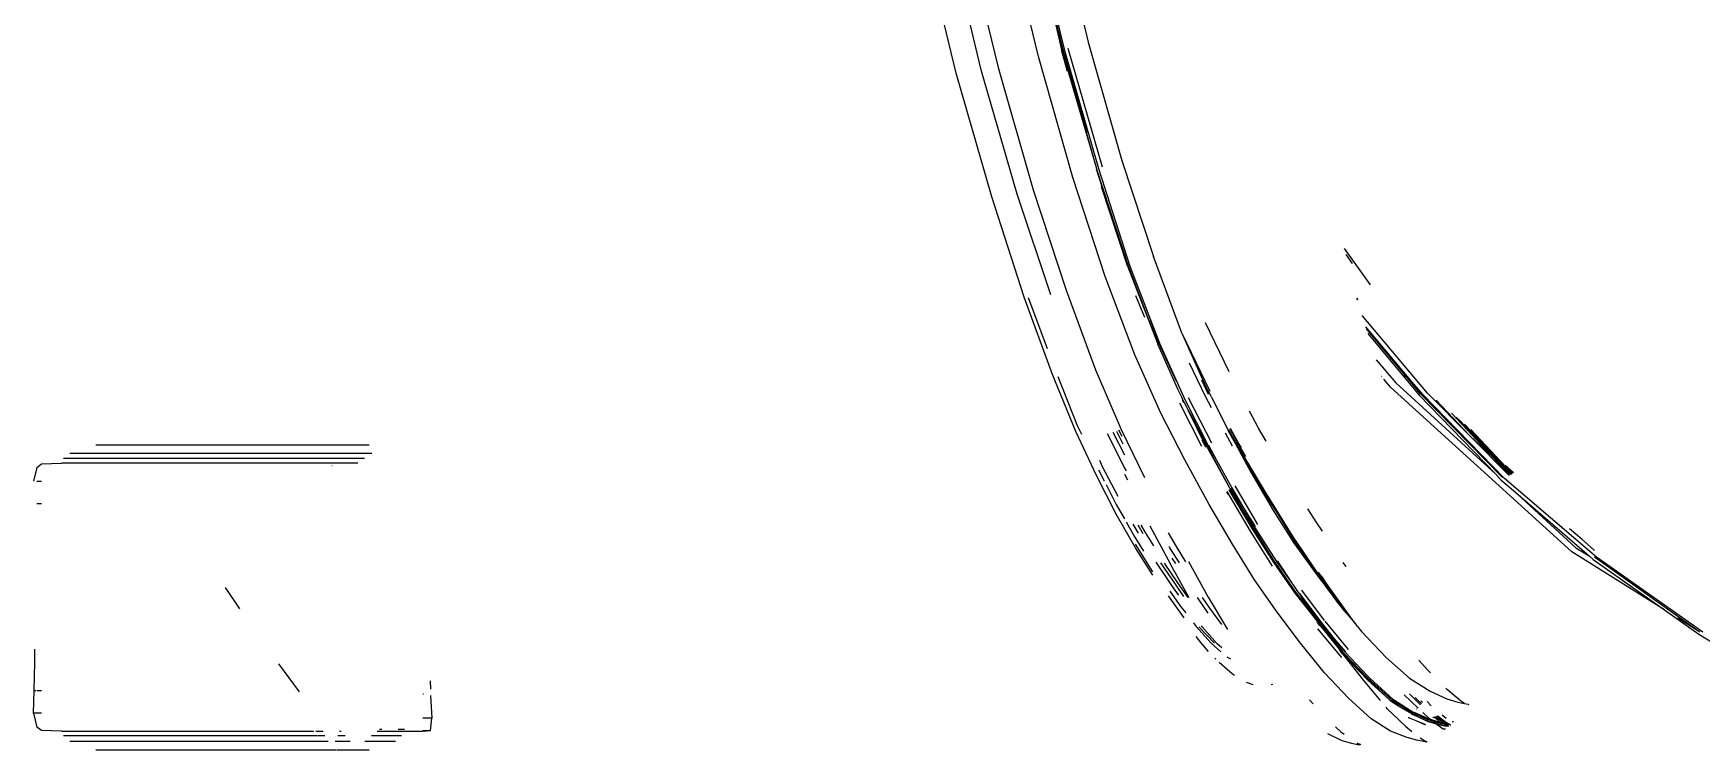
# Model space of a CAD drawing. Header units: millimetres. Extents: x -41292 to 298682, y -22072 to 33155.
# Drawn here: x 27523.4 to 27766.2, y 4242.3 to 4346.6 of the extents above; entities that cross this region are included whole.
import ezdxf

# ---------------------------------------------------------------- set-up
doc = ezdxf.new("R2010")
doc.units = ezdxf.units.MM

# ---------------------------------------------------------------- blocks, each defined once
blk = doc.blocks.new('AHSISHEUD')
for p, q in [((28299.56, 22013.29), (28304.26, 21993.39)), ((28288.76, 21989.19), (28283.76, 22009.99)), ((28286.16, 22010.39), (28291.16, 21989.69)), ((28297.06, 21991.29), (28292.16, 22011.59)), ((28297.36, 22006.38), (28300.76, 21992.39)), ((28300.46, 21992.29), (28298.55, 22000.53)), ((28285.06, 21988.89), (28282.6, 21999.14)), ((28298.86, 21999.48), (28300.56, 21992.29)), ((28300.76, 21992.39), (28304.18, 21980.26)), ((28300.76, 21992.39), (28305.76, 21974.99)), ((28306.36, 21975.19), (28301.36, 21992.49)), ((28304.26, 21993.39), (28309.16, 21976.19)), ((28302.06, 21973.69), (28297.06, 21991.29)), ((28301.27, 21989.14), (28300.38, 21992.26)), ((28300.46, 21992.29), (28305.46, 21974.99)), ((28300.56, 21992.29), (28305.46, 21974.99)), ((28290.26, 21970.89), (28285.06, 21988.89)), ((28293.96, 21971.29), (28288.76, 21989.19)), ((28291.16, 21989.69), (28296.26, 21971.89)), ((28309.16, 21976.19), (28313.76, 21962.19)), ((28306.76, 21959.29), (28302.06, 21973.69)), ((28305.46, 21974.99), (28305.46, 21974.89)), ((28310.06, 21960.69), (28305.46, 21974.89)), ((28305.46, 21974.89), (28310.16, 21960.69)), ((28305.76, 21974.99), (28310.36, 21960.79)), ((28294.96, 21956.29), (28290.26, 21970.89)), ((28298.86, 21956.59), (28293.96, 21971.29)), ((28296.26, 21971.89), (28301.06, 21957.29)), ((28310.06, 21960.69), (28306.21, 21972.35)), ((28341.54, 21963.38), (28345.3, 21958.08)), ((28310.36, 21960.79), (28314.66, 21949.59)), ((28317.86, 21951.19), (28313.76, 21962.19)), ((28341.78, 21962.49), (28342.68, 21961.18)), ((28311.06, 21947.89), (28306.76, 21959.29)), ((28310.06, 21960.69), (28314.36, 21949.59)), ((28310.16, 21960.69), (28314.36, 21949.59)), ((28299.06, 21944.99), (28294.96, 21956.29)), ((28298.33, 21948.76), (28295.59, 21956.19)), ((28301.06, 21957.29), (28305.36, 21945.69)), ((28311.14, 21956.53), (28312.49, 21953.37)), ((28343.57, 21955.88), (28343.37, 21956.12)), ((28343.49, 21955.84), (28343.43, 21955.91)), ((28353.66, 21942.29), (28344.15, 21953.62)), ((28313.33, 21952.88), (28314.56, 21949.59)), ((28317.96, 21950.99), (28317.86, 21951.19)), ((28324.79, 21945.38), (28321.35, 21952.51)), ((28351.73, 21943.55), (28344.67, 21951.97)), ((28350.89, 21944.32), (28344.76, 21951.68)), ((28314.36, 21949.59), (28314.36, 21949.49)), ((28314.36, 21949.49), (28317.29, 21942.94)), ((28314.56, 21949.59), (28317.03, 21944.13)), ((28314.66, 21949.59), (28318.36, 21941.39)), ((28322.05, 21942.52), (28317.96, 21950.99)), ((28321.46, 21943.19), (28317.96, 21950.99)), ((28344.98, 21950.97), (28352.46, 21941.99)), ((28314.86, 21939.39), (28311.06, 21947.89)), ((28321.36, 21941.79), (28319.04, 21946.66)), ((28346.18, 21947.14), (28349.07, 21943.79)), ((28302.46, 21936.69), (28299.06, 21944.99)), ((28299.85, 21944.72), (28302.66, 21937.59)), ((28305.36, 21945.69), (28309.06, 21936.99)), ((28320.75, 21944.21), (28321.73, 21942.17)), ((28321.07, 21943.76), (28321.61, 21942.63)), ((28346.97, 21944.7), (28346.94, 21944.73)), ((28348.27, 21943.19), (28347.29, 21944.32)), ((28349.07, 21943.79), (28363.59, 21930.49)), ((28350.27, 21944.89), (28350.89, 21944.32)), ((28352.66, 21942.19), (28350.89, 21944.32)), ((28317.29, 21942.94), (28317.86, 21941.74)), ((28317.86, 21941.74), (28318.06, 21941.29)), ((28318.36, 21941.39), (28321.76, 21934.69)), ((28322.26, 21934.99), (28318.86, 21941.59)), ((28321.55, 21942.88), (28321.27, 21943.48)), ((28322.24, 21940.18), (28321.36, 21941.79)), ((28321.96, 21942.19), (28321.46, 21943.19)), ((28322.21, 21941.74), (28321.96, 21942.19)), ((28322.21, 21941.74), (28324.65, 21936.85)), ((28374.67, 21919.19), (28348.27, 21943.19)), ((28351.73, 21943.55), (28351.79, 21943.49)), ((28352.96, 21942.09), (28351.79, 21943.49)), ((28352.46, 21941.99), (28363.59, 21930.49)), ((28364.56, 21929.99), (28352.66, 21942.19)), ((28364.86, 21929.89), (28352.96, 21942.09)), ((28359.77, 21936.13), (28353.66, 21942.29)), ((28318.36, 21932.59), (28314.86, 21939.39)), ((28317.56, 21940.89), (28320.76, 21934.6)), ((28318.06, 21941.19), (28318.06, 21941.29)), ((28318.06, 21941.29), (28318.25, 21940.94)), ((28318.25, 21940.94), (28318.06, 21941.19)), ((28318.25, 21940.94), (28318.56, 21940.29)), ((28318.56, 21940.29), (28318.82, 21939.83)), ((28318.82, 21939.83), (28319.51, 21938.58)), ((28321.46, 21934.49), (28318.82, 21939.83)), ((28329.06, 21937.19), (28327.76, 21939.67)), ((28359.77, 21936.13), (28354.9, 21941.25)), ((28357.16, 21939.36), (28363.11, 21933.04)), ((28305.46, 21930.29), (28302.46, 21936.69)), ((28302.66, 21937.59), (28303.28, 21936.3)), ((28307.86, 21936.63), (28309.54, 21933.31)), ((28308.38, 21936.78), (28309.34, 21934.9)), ((28309.2, 21935.97), (28308.73, 21936.89)), ((28309.06, 21936.99), (28312.46, 21929.99)), ((28319.51, 21938.58), (28321.56, 21934.69)), ((28319.51, 21938.58), (28321.46, 21934.69)), ((28325.26, 21934.59), (28324.25, 21936.47)), ((28324.65, 21936.85), (28324.66, 21936.79)), ((28324.66, 21936.79), (28325.66, 21934.99)), ((28324.71, 21936.9), (28325.76, 21934.99)), ((28325.76, 21935.09), (28324.75, 21936.94)), ((28325.96, 21935.19), (28324.95, 21937.1)), ((28326.06, 21935.19), (28325, 21937.14)), ((28330.19, 21935.31), (28329.06, 21937.19)), ((28357.82, 21938.8), (28364.6, 21931.67)), ((28364.86, 21931.49), (28358.28, 21938.41)), ((28364.96, 21931.49), (28359.04, 21937.78)), ((28364.96, 21931.59), (28359.04, 21937.78)), ((28365.06, 21931.59), (28359.98, 21936.98)), ((28159.84, 21934.78), (28199.64, 21934.78)), ((28309.56, 21931.49), (28307.08, 21936.39)), ((28321.36, 21934.49), (28320.87, 21935.47)), ((28321.39, 21934.44), (28321.36, 21934.49)), ((28321.46, 21934.69), (28324.86, 21928.49)), ((28321.56, 21934.69), (28324.86, 21928.49)), ((28321.76, 21934.69), (28322.93, 21932.56)), ((28321.8, 21934.72), (28322.93, 21932.56)), ((28325.66, 21934.99), (28328.39, 21930.42)), ((28325.66, 21934.99), (28327.96, 21930.79)), ((28329.96, 21927.89), (28325.76, 21935.09)), ((28330.06, 21927.89), (28325.76, 21935.09)), ((28325.76, 21934.99), (28328.39, 21930.42)), ((28327.22, 21933.09), (28325.96, 21935.19)), ((28326.58, 21934.31), (28326.06, 21935.19)), ((28359.87, 21936.04), (28359.77, 21936.13)), ((28359.87, 21936.04), (28363.11, 21933.04)), ((28365.56, 21930.29), (28359.87, 21936.04)), ((28151.24, 21931.48), (28151.94, 21931.98)), ((28151.94, 21931.98), (28154.84, 21932.08)), ((28197.96, 21932.08), (28154.84, 21932.08)), ((28198.92, 21932.78), (28155.14, 21932.78)), ((28156.04, 21933.58), (28200.02, 21933.58)), ((28194.2, 21931.78), (28194.23, 21931.78)), ((28306.36, 21931.59), (28305.95, 21932.49)), ((28321.86, 21926.09), (28318.36, 21932.59)), ((28322.93, 21932.56), (28324.92, 21928.95)), ((28363.11, 21933.04), (28364.76, 21931.29)), ((28363.11, 21933.04), (28364.6, 21931.67)), ((28364.6, 21931.67), (28364.86, 21931.39)), ((28364.96, 21931.79), (28366.18, 21930.72)), ((28151.24, 21931.48), (28150.74, 21929.48)), ((28151.24, 21929.48), (28151.94, 21929.48)), ((28308.36, 21924.69), (28305.46, 21930.29)), ((28305.76, 21931.12), (28306.58, 21929.54)), ((28308.62, 21927.24), (28306.36, 21931.59)), ((28309.84, 21930.99), (28309.56, 21931.49)), ((28309.56, 21930.49), (28310.02, 21929.67)), ((28327.96, 21930.79), (28331.16, 21925.29)), ((28328.39, 21930.42), (28329.96, 21927.79)), ((28328.39, 21930.42), (28329.96, 21927.69)), ((28363.59, 21930.49), (28364.36, 21929.69)), ((28364.36, 21929.69), (28366.18, 21928.12)), ((28364.76, 21931.29), (28365.76, 21930.43)), ((28365.94, 21930.55), (28364.86, 21931.49)), ((28364.86, 21931.39), (28365.87, 21930.5)), ((28378.26, 21918.39), (28364.86, 21929.89)), ((28366.06, 21930.63), (28364.96, 21931.59)), ((28365.99, 21930.59), (28364.96, 21931.49)), ((28366.11, 21930.67), (28365.06, 21931.59)), ((28306.87, 21928.98), (28308.36, 21926.09)), ((28324.39, 21927.94), (28324.6, 21927.6)), ((28324.46, 21927.99), (28327.86, 21922.19)), ((28328.16, 21922.59), (28324.8, 21928.24)), ((28324.86, 21928.49), (28324.96, 21928.39)), ((28328.16, 21922.59), (28324.86, 21928.29)), ((28324.92, 21928.95), (28325.16, 21928.49)), ((28324.96, 21928.39), (28328.26, 21922.79)), ((28324.96, 21928.39), (28328.16, 21922.79)), ((28325.09, 21928.45), (28326.86, 21925.59)), ((28325.16, 21928.49), (28326.86, 21925.59)), ((28328.96, 21923.19), (28325.66, 21928.79)), ((28334.36, 21920.99), (28329.96, 21927.89)), ((28329.96, 21927.79), (28331.64, 21925.07)), ((28329.96, 21927.69), (28331.64, 21925.07)), ((28334.36, 21920.99), (28330.06, 21927.89)), ((28366.18, 21928.12), (28375.27, 21919.79)), ((28366.18, 21928.12), (28377.19, 21918.59)), ((28151.94, 21926.18), (28151.24, 21926.18)), ((28308.36, 21926.09), (28309.55, 21924)), ((28311.16, 21919.79), (28308.36, 21924.69)), ((28325.26, 21920.29), (28321.86, 21926.09)), ((28326.86, 21925.59), (28328.58, 21922.89)), ((28326.86, 21925.59), (28327.22, 21924.95)), ((28327.22, 21924.95), (28328.46, 21922.89)), ((28327.22, 21924.95), (28328.46, 21922.79)), ((28331.16, 21925.29), (28334.26, 21920.39)), ((28331.64, 21925.07), (28334.26, 21920.79)), ((28331.64, 21925.07), (28334.36, 21920.79)), ((28337.56, 21923.39), (28336.26, 21925.46)), ((28309.8, 21923.55), (28310.96, 21921.49)), ((28311.6, 21921.89), (28310.84, 21923.22)), ((28312.26, 21921.79), (28311.54, 21923.08)), ((28311.96, 21923.06), (28312.56, 21921.99)), ((28312.56, 21921.99), (28313.77, 21920.04)), ((28313.26, 21922.99), (28316.26, 21917.39)), ((28315.9, 21921.98), (28317.06, 21919.99)), ((28327.86, 21922.19), (28331.06, 21917.09)), ((28328.16, 21922.79), (28331.36, 21917.79)), ((28331.36, 21917.59), (28328.16, 21922.59)), ((28331.36, 21917.79), (28328.16, 21922.59)), ((28328.26, 21922.79), (28331.36, 21917.79)), ((28328.46, 21922.89), (28328.51, 21922.83)), ((28328.46, 21922.79), (28331.66, 21917.79)), ((28338.37, 21922.19), (28337.56, 21923.39)), ((28376.17, 21920.99), (28374.35, 21922.54)), ((28310.96, 21921.49), (28312.31, 21919.3)), ((28313.66, 21916.29), (28311.16, 21920.29)), ((28313.66, 21915.79), (28311.16, 21919.79)), ((28316.16, 21919.79), (28316.06, 21919.98)), ((28317.57, 21917.59), (28316.16, 21919.79)), ((28317.06, 21919.99), (28318.45, 21917.73)), ((28328.46, 21915.09), (28325.26, 21920.29)), ((28334.26, 21920.79), (28337.46, 21915.99)), ((28334.26, 21920.39), (28337.46, 21915.99)), ((28334.46, 21920.89), (28334.36, 21920.99)), ((28334.36, 21920.79), (28338.66, 21914.49)), ((28338.76, 21914.49), (28334.46, 21920.89)), ((28338.66, 21914.49), (28334.46, 21920.89)), ((28375.22, 21921.87), (28376.17, 21920.99)), ((28375.27, 21919.79), (28377.19, 21918.59)), ((28377.96, 21919.39), (28376.17, 21920.99)), ((28316.46, 21914.29), (28314.16, 21917.69)), ((28316.96, 21914.49), (28314.87, 21917.59)), ((28315.35, 21917.52), (28317.26, 21914.69)), ((28318.96, 21912.49), (28316.26, 21917.39)), ((28316.46, 21918.29), (28316.96, 21917.5)), ((28318.86, 21917.79), (28321.76, 21912.59)), ((28331.36, 21917.79), (28331.46, 21917.59)), ((28331.36, 21917.79), (28331.46, 21917.69)), ((28334.56, 21912.99), (28331.36, 21917.59)), ((28331.46, 21917.69), (28334.56, 21913.19)), ((28331.46, 21917.59), (28334.56, 21913.19)), ((28334.56, 21912.99), (28331.46, 21917.59)), ((28331.66, 21917.79), (28333.96, 21914.59)), ((28331.71, 21917.83), (28333.96, 21914.59)), ((28331.77, 21917.88), (28333.96, 21914.59)), ((28341.76, 21917.09), (28341.38, 21917.66)), ((28341.83, 21917), (28341.76, 21917.09)), ((28388.15, 21910.74), (28374.67, 21919.19)), ((28377.19, 21918.59), (28377.76, 21918.09)), ((28377.76, 21918.09), (28388.15, 21910.74)), ((28393.16, 21907.6), (28377.96, 21918.39)), ((28384.52, 21914), (28378.26, 21918.39)), ((28317.26, 21914.69), (28318.79, 21912.54)), ((28331.76, 21910.39), (28328.46, 21915.09)), ((28337.46, 21915.99), (28338.01, 21915.26)), ((28338.96, 21914.49), (28337.8, 21916.25)), ((28338.01, 21915.26), (28338.76, 21914.29)), ((28338.96, 21914.59), (28338.22, 21915.7)), ((28382.64, 21915.18), (28384.52, 21914)), ((28178.66, 21913.99), (28180.76, 21910.89)), ((28318.26, 21909.59), (28315.96, 21912.79)), ((28316.14, 21913.48), (28317.76, 21911.19)), ((28317.41, 21912.92), (28316.46, 21914.29)), ((28318.2, 21912.7), (28316.96, 21914.49)), ((28317.45, 21912.91), (28317.41, 21912.92)), ((28320.12, 21912.53), (28321.7, 21910.25)), ((28321.96, 21910.99), (28320.89, 21912.56)), ((28321.76, 21912.59), (28324.56, 21907.89)), ((28333.96, 21914.59), (28334.02, 21914.51)), ((28334.02, 21914.51), (28334.06, 21914.44)), ((28334.06, 21914.44), (28334.86, 21913.29)), ((28334.56, 21913.19), (28334.66, 21913.09)), ((28334.65, 21912.88), (28334.56, 21912.99)), ((28337.96, 21908.69), (28334.65, 21912.88)), ((28334.66, 21913.09), (28335.41, 21912.09)), ((28334.86, 21913.29), (28334.96, 21913.19)), ((28334.96, 21913.19), (28338.26, 21908.79)), ((28334.96, 21913.19), (28338.16, 21908.79)), ((28334.96, 21913.19), (28335.76, 21911.89)), ((28338.66, 21909.19), (28335.36, 21913.59)), ((28338.76, 21914.29), (28338.66, 21914.49)), ((28341.38, 21910.83), (28338.76, 21914.49)), ((28341.38, 21910.83), (28338.76, 21914.29)), ((28338.76, 21914.29), (28340.66, 21911.69)), ((28342.03, 21910.29), (28338.96, 21914.59)), ((28342.03, 21910.29), (28338.96, 21914.49)), ((28393.76, 21907.49), (28384.52, 21914)), ((28317.76, 21911.19), (28318.47, 21910.29)), ((28323.71, 21908.6), (28321.96, 21910.99)), ((28335.16, 21905.89), (28331.76, 21910.39)), ((28335.41, 21912.09), (28337.96, 21908.79)), ((28335.41, 21912.09), (28337.96, 21908.69)), ((28335.76, 21911.89), (28337.96, 21908.79)), ((28340.66, 21911.69), (28341.38, 21910.83)), ((28341.83, 21910.29), (28341.38, 21910.83)), ((28341.83, 21910.29), (28343.16, 21908.69)), ((28343.16, 21908.69), (28342.03, 21910.29)), ((28388.15, 21910.74), (28393.16, 21907.19)), ((28319.59, 21908.87), (28319.96, 21908.39)), ((28319.96, 21908.39), (28322.16, 21905.89)), ((28322.66, 21905.89), (28320.36, 21908.29)), ((28320.86, 21908.29), (28320.75, 21908.43)), ((28323.06, 21905.79), (28320.86, 21908.29)), ((28337.96, 21908.49), (28337.58, 21909.01)), ((28337.66, 21907.99), (28341.16, 21903.79)), ((28337.96, 21908.79), (28338.02, 21908.72)), ((28338.06, 21908.49), (28337.96, 21908.69)), ((28337.96, 21908.69), (28338.5, 21908.05)), ((28338.02, 21908.43), (28337.96, 21908.49)), ((28338.02, 21908.72), (28340.8, 21905.29)), ((28338.02, 21908.72), (28338.5, 21908.05)), ((28339.06, 21907.26), (28338.06, 21908.49)), ((28338.16, 21908.79), (28340.1, 21906.53)), ((28338.26, 21908.79), (28340.1, 21906.53)), ((28338.5, 21908.05), (28339.06, 21907.26)), ((28338.5, 21908.05), (28340.8, 21905.29)), ((28342.16, 21904.99), (28338.76, 21909.09)), ((28343.26, 21908.59), (28343.16, 21908.69)), ((28343.43, 21908.36), (28343.26, 21908.59)), ((28343.43, 21908.36), (28344.06, 21907.59)), ((28344.06, 21907.59), (28347.66, 21903.79)), ((28393.16, 21907.6), (28390.08, 21909.53)), ((28393.36, 21907.49), (28393.16, 21907.6)), ((28150.94, 21903.08), (28150.94, 21905.02)), ((28320.66, 21905.99), (28319.99, 21906.88)), ((28321.81, 21904.69), (28320.66, 21905.99)), ((28322.16, 21905.89), (28323.57, 21904.62)), ((28323.73, 21905.22), (28323.06, 21905.79)), ((28338.66, 21901.59), (28335.16, 21905.89)), ((28341.46, 21904.29), (28339.06, 21907.26)), ((28340.1, 21906.53), (28341.66, 21904.69)), ((28340.1, 21906.53), (28341.66, 21904.59)), ((28340.8, 21905.29), (28341.36, 21904.59)), ((28340.8, 21904.94), (28340.99, 21904.75)), ((28393.16, 21907.19), (28409.56, 21897.19)), ((28150.84, 21898.98), (28150.94, 21903.08)), ((28189.46, 21898.79), (28186.46, 21902.89)), ((28322.83, 21903.54), (28322.71, 21903.68)), ((28325.26, 21901.39), (28323.35, 21903.06)), ((28325.02, 21903.54), (28324.5, 21903.85)), ((28341.36, 21904.29), (28340.99, 21904.75)), ((28341.36, 21904.59), (28341.46, 21904.49)), ((28344.96, 21900.49), (28341.36, 21904.29)), ((28341.36, 21904.29), (28344.16, 21900.69)), ((28341.46, 21904.49), (28344.96, 21900.79)), ((28341.46, 21904.49), (28344.86, 21900.79)), ((28345.06, 21900.49), (28341.46, 21904.29)), ((28341.66, 21904.69), (28341.72, 21904.64)), ((28341.66, 21904.59), (28344.98, 21901.09)), ((28347.66, 21903.79), (28351.06, 21900.79)), ((28353.66, 21901.99), (28352.42, 21903.41)), ((28208.5, 21900.42), (28208.53, 21899.21)), ((28325.59, 21901.2), (28325.26, 21901.39)), ((28328.3, 21899.83), (28327.32, 21900.17)), ((28342.16, 21897.89), (28338.66, 21901.59)), ((28344.16, 21900.69), (28346.79, 21897.56)), ((28344.86, 21900.79), (28345.71, 21900.04)), ((28344.96, 21900.79), (28347.97, 21898.06)), ((28348.06, 21897.67), (28344.96, 21900.49)), ((28344.98, 21901.09), (28345.16, 21900.89)), ((28348.06, 21897.67), (28345.06, 21900.49)), ((28345.16, 21900.89), (28345.2, 21900.86)), ((28345.2, 21900.86), (28345.26, 21900.79)), ((28345.26, 21900.79), (28348.66, 21897.69)), ((28351.06, 21900.79), (28354.06, 21898.89)), ((28354.08, 21901.58), (28353.66, 21901.99)), ((28150.74, 21895.68), (28150.84, 21898.98)), ((28150.84, 21898.98), (28151.1, 21898.98)), ((28151.24, 21898.98), (28151.94, 21898.98)), ((28207.51, 21898.48), (28207.44, 21898.48)), ((28208.56, 21898.25), (28208.74, 21894.98)), ((28331.06, 21899.89), (28330.9, 21899.84)), ((28331.06, 21899.92), (28331.06, 21899.89)), ((28336.5, 21897.63), (28337.03, 21897.04)), ((28345.46, 21894.89), (28342.16, 21897.89)), ((28347.97, 21898.06), (28348.26, 21897.79)), ((28348.26, 21897.49), (28348.06, 21897.67)), ((28348.26, 21897.79), (28348.36, 21897.69)), ((28348.36, 21897.69), (28351.26, 21895.89)), ((28348.66, 21897.69), (28348.86, 21897.61)), ((28348.69, 21897.71), (28348.86, 21897.61)), ((28348.86, 21897.61), (28351.66, 21895.79)), ((28352.28, 21896.45), (28350.26, 21898.39)), ((28351.06, 21898.5), (28352.65, 21896.91)), ((28352.78, 21897.07), (28351.87, 21897.98)), ((28354.06, 21898.89), (28356.46, 21897.79)), ((28356.56, 21899.09), (28356.34, 21899.32)), ((28356.46, 21897.79), (28358.06, 21897.29)), ((28358.46, 21897.49), (28356.56, 21899.09)), ((28150.74, 21895.68), (28151.24, 21893.68)), ((28151.19, 21895.68), (28150.74, 21895.68)), ((28151.94, 21895.68), (28151.24, 21895.68)), ((28347.61, 21896.58), (28347.76, 21896.39)), ((28347.76, 21896.39), (28350.46, 21893.79)), ((28348.36, 21897.43), (28348.26, 21897.49)), ((28349.46, 21896.73), (28348.36, 21897.43)), ((28348.36, 21897.39), (28348.36, 21897.43)), ((28349.46, 21896.73), (28348.36, 21897.39)), ((28351.36, 21895.59), (28349.46, 21896.73)), ((28351.26, 21895.89), (28353.56, 21894.89)), ((28351.26, 21895.89), (28351.36, 21895.79)), ((28352.36, 21895.11), (28351.34, 21895.56)), ((28351.36, 21895.79), (28353.66, 21894.79)), ((28352.36, 21895.11), (28351.36, 21895.59)), ((28351.66, 21895.79), (28353.96, 21894.79)), ((28351.7, 21895.83), (28353.86, 21894.89)), ((28352.12, 21896.26), (28352.06, 21896.29)), ((28352.92, 21897.24), (28352.69, 21897.47)), ((28353.16, 21895.59), (28352.98, 21895.78)), ((28354.07, 21894.83), (28353.16, 21895.59)), ((28353.6, 21897.38), (28354.18, 21896.79)), ((28355.2, 21894.93), (28354.87, 21895.21)), ((28355.2, 21894.93), (28354.91, 21895.22)), ((28355.65, 21894.79), (28355.08, 21895.27)), ((28355.76, 21894.79), (28355.15, 21895.28)), ((28355.78, 21895.46), (28356.36, 21894.99)), ((28358.06, 21897.29), (28359.06, 21897.09)), ((28359.06, 21897.09), (28358.46, 21897.49)), ((28359.06, 21897.09), (28359.56, 21896.99)), ((28359.56, 21896.99), (28359.66, 21896.89)), ((28151.94, 21893.18), (28151.24, 21893.68)), ((28154.84, 21893.08), (28151.94, 21893.18)), ((28154.84, 21893.08), (28191.58, 21893.08)), ((28191.87, 21893.08), (28192.94, 21893.08)), ((28195.3, 21893.08), (28195.53, 21893.08)), ((28200.76, 21893.08), (28207.44, 21893.08)), ((28201.11, 21893.38), (28201.44, 21893.38)), ((28203.84, 21893.38), (28204.74, 21893.38)), ((28208.74, 21894.98), (28207.44, 21894.98)), ((28207.44, 21893.18), (28208.54, 21893.18)), ((28207.44, 21893.08), (28208.54, 21893.18)), ((28208.54, 21893.18), (28208.74, 21894.98)), ((28340.26, 21893.73), (28341.06, 21892.99)), ((28341.06, 21892.99), (28341.54, 21892.64)), ((28348.26, 21893.09), (28345.46, 21894.89)), ((28350.56, 21892.19), (28348.26, 21893.09)), ((28350.46, 21893.79), (28351.38, 21893.03)), ((28350.86, 21895.09), (28350.96, 21895.09)), ((28350.96, 21895.09), (28351, 21895.04)), ((28351, 21895.04), (28351.96, 21894.63)), ((28351.96, 21894.63), (28353.26, 21894.09)), ((28351.96, 21894.63), (28353.36, 21893.99)), ((28353.56, 21894.59), (28352.36, 21895.11)), ((28353.66, 21894.49), (28352.36, 21895.11)), ((28353.56, 21894.89), (28353.96, 21894.79)), ((28354.82, 21894.2), (28353.56, 21894.59)), ((28353.66, 21894.79), (28354.38, 21894.57)), ((28354.95, 21894.09), (28353.66, 21894.49)), ((28353.86, 21894.89), (28354.07, 21894.83)), ((28353.96, 21894.79), (28354.2, 21894.72)), ((28354.07, 21894.83), (28355.46, 21894.39)), ((28354.2, 21894.72), (28354.07, 21894.83)), ((28354.2, 21894.72), (28354.25, 21894.68)), ((28354.25, 21894.68), (28355.16, 21894.39)), ((28354.38, 21894.57), (28354.25, 21894.68)), ((28354.38, 21894.57), (28355.26, 21894.29)), ((28354.82, 21894.2), (28354.38, 21894.57)), ((28354.88, 21894.96), (28354.46, 21895.09)), ((28354.65, 21895.14), (28354.58, 21895.13)), ((28354.65, 21895.14), (28354.73, 21895.08)), ((28355.2, 21894.93), (28354.73, 21895.08)), ((28354.73, 21895.08), (28354.88, 21894.96)), ((28355.16, 21894.09), (28354.82, 21894.2)), ((28354.95, 21894.09), (28354.82, 21894.2)), ((28354.88, 21894.96), (28355.46, 21894.49)), ((28355.33, 21894.82), (28354.88, 21894.96)), ((28355.06, 21893.99), (28354.95, 21894.09)), ((28355.26, 21893.99), (28354.95, 21894.09)), ((28355.96, 21893.39), (28355.06, 21893.99)), ((28355.16, 21894.39), (28355.44, 21894.33)), ((28355.93, 21893.92), (28355.16, 21894.09)), ((28355.33, 21894.82), (28355.2, 21894.93)), ((28355.2, 21894.93), (28355.65, 21894.79)), ((28355.26, 21894.29), (28355.94, 21894.14)), ((28356.16, 21893.79), (28355.26, 21893.99)), ((28355.36, 21894.79), (28355.33, 21894.82)), ((28355.45, 21894.78), (28355.36, 21894.79)), ((28355.44, 21894.33), (28355.56, 21894.29)), ((28355.56, 21894.69), (28355.45, 21894.78)), ((28355.46, 21894.49), (28355.56, 21894.39)), ((28355.46, 21894.39), (28355.56, 21894.39)), ((28355.76, 21894.69), (28355.56, 21894.69)), ((28355.56, 21894.69), (28356.29, 21894.21)), ((28355.56, 21894.39), (28355.61, 21894.36)), ((28355.56, 21894.29), (28355.76, 21894.26)), ((28355.61, 21894.36), (28355.69, 21894.34)), ((28355.76, 21894.69), (28355.65, 21894.79)), ((28355.76, 21894.79), (28355.65, 21894.79)), ((28355.69, 21894.34), (28356.29, 21894.21)), ((28355.69, 21894.34), (28355.76, 21894.26)), ((28355.87, 21894.72), (28355.76, 21894.79)), ((28356.06, 21894.59), (28355.76, 21894.69)), ((28356.56, 21894.19), (28355.76, 21894.69)), ((28355.76, 21894.26), (28355.79, 21894.24)), ((28355.79, 21894.24), (28355.84, 21894.24)), ((28355.84, 21894.24), (28355.86, 21894.23)), ((28355.86, 21894.23), (28355.94, 21894.14)), ((28355.86, 21894.23), (28356.06, 21894.19)), ((28355.96, 21894.69), (28355.87, 21894.72)), ((28355.94, 21894.14), (28356.16, 21894.09)), ((28356.06, 21894.59), (28355.96, 21894.69)), ((28356.26, 21893.39), (28355.96, 21893.39)), ((28356.56, 21894.19), (28356.06, 21894.59)), ((28356.06, 21894.19), (28356.31, 21894.19)), ((28356.06, 21894.19), (28356.46, 21894.09)), ((28356.16, 21894.09), (28356.46, 21894.09)), ((28356.16, 21894.03), (28356.31, 21893.89)), ((28356.16, 21893.99), (28356.31, 21893.89)), ((28356.31, 21893.89), (28356.16, 21893.89)), ((28356.46, 21893.79), (28356.16, 21893.79)), ((28356.31, 21894.19), (28356.29, 21894.21)), ((28356.36, 21894.19), (28356.31, 21894.19)), ((28356.31, 21893.89), (28356.36, 21893.89)), ((28356.56, 21894.19), (28356.36, 21894.19)), ((28356.36, 21894.19), (28356.66, 21894.09)), ((28356.46, 21894.09), (28356.36, 21894.19)), ((28356.36, 21893.89), (28356.46, 21893.79)), ((28356.66, 21893.89), (28356.36, 21893.89)), ((28356.66, 21894.09), (28356.46, 21894.09)), ((28356.76, 21893.79), (28356.46, 21893.79)), ((28356.56, 21894.19), (28356.66, 21894.19)), ((28356.71, 21894.12), (28356.66, 21894.19)), ((28356.66, 21894.09), (28356.71, 21894.12)), ((28356.71, 21894.12), (28356.76, 21894.09)), ((28356.76, 21894.09), (28356.86, 21894.09)), ((28356.96, 21893.99), (28356.76, 21894.09)), ((28356.86, 21894.09), (28356.96, 21894.09)), ((28356.96, 21893.99), (28357.06, 21893.99)), ((28357.26, 21894.49), (28357.46, 21894.49)), ((28192.12, 21892.38), (28155.14, 21892.38)), ((28193.67, 21891.58), (28156.04, 21891.58)), ((28159.84, 21890.38), (28194.87, 21890.38)), ((28193.19, 21892.38), (28192.18, 21892.38)), ((28196.83, 21891.58), (28194.68, 21891.58)), ((28194.94, 21890.38), (28199.64, 21890.38)), ((28196.12, 21892.38), (28195.07, 21892.38)), ((28203.44, 21891.58), (28199.01, 21891.58)), ((28204.34, 21892.38), (28199.94, 21892.38)), ((28341.26, 21891.69), (28339.16, 21892.69)), ((28342.66, 21891.29), (28341.26, 21891.69)), ((28343.46, 21891.09), (28342.66, 21891.29)), ((28343.4, 21891.39), (28343.56, 21891.29)), ((28343.86, 21891.09), (28343.46, 21891.09)), ((28343.56, 21891.29), (28343.86, 21891.19)), ((28343.86, 21891.19), (28343.86, 21891.09)), ((28352.06, 21891.79), (28350.56, 21892.19)), ((28353.06, 21891.59), (28352.06, 21891.79)), ((28352.6, 21892.09), (28353.26, 21891.69)), ((28353.46, 21891.49), (28353.06, 21891.59)), ((28353.26, 21891.69), (28353.56, 21891.59)), ((28353.56, 21891.59), (28353.46, 21891.49))]:
    blk.add_line(p, q)

msp = doc.modelspace()

# ---------------------------------------------------------------- block references
msp.add_blockref('AHSISHEUD', (-627.37, -17648.09))

doc.saveas('drawing.dxf')
